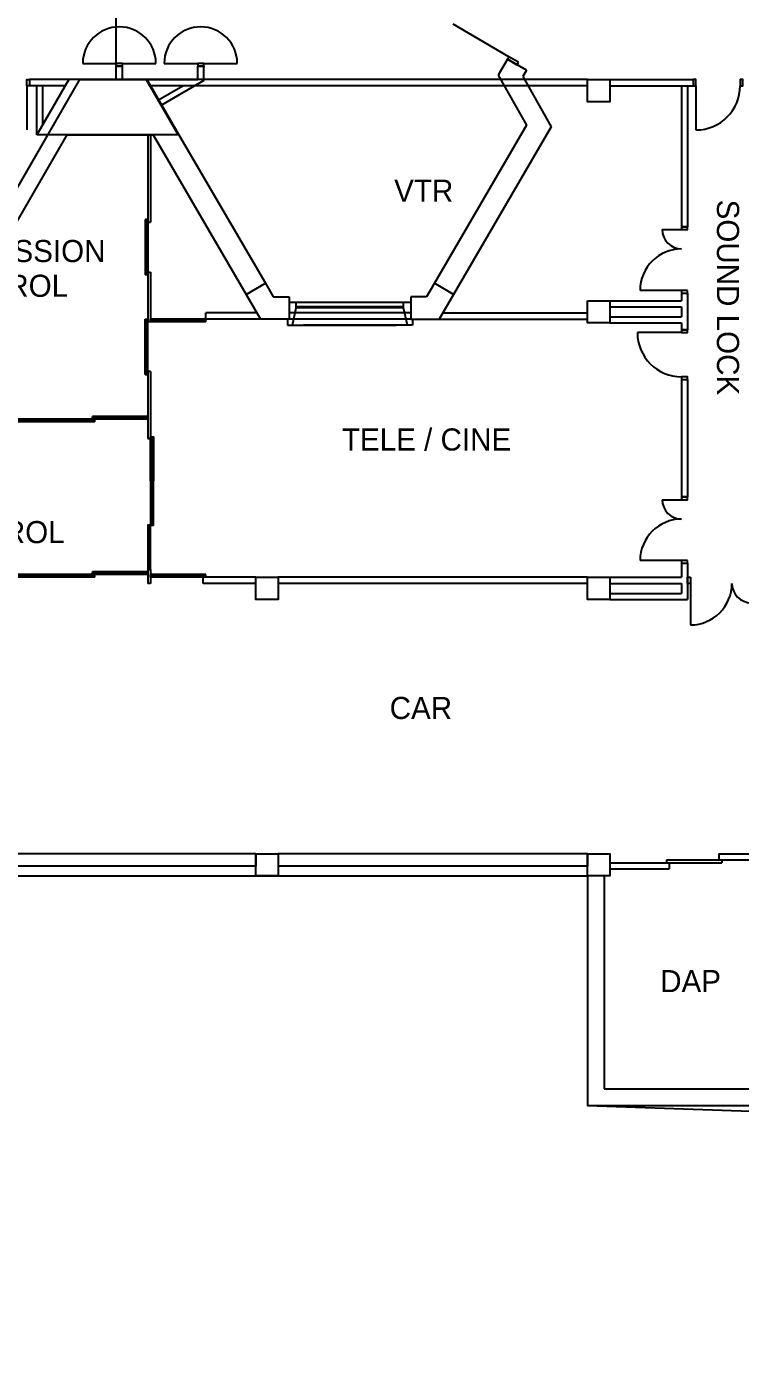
# Model space of a CAD drawing. Header units: millimetres. Extents: x -242071 to 82444, y -53139 to 112036.
# Drawn here: x -62387 to -49486, y 31736 to 55990 of the extents above; entities that cross this region are included whole.
import ezdxf

# ---------------------------------------------------------------- set-up
doc = ezdxf.new("R2010")
doc.units = ezdxf.units.MM
for name, color, linetype in [('Basement 1 - Doors Windows and Openings', 7, 'Continuous'), ('Basement 1 - Spaces and Zones', 7, 'Continuous'), ('Basement 1 - Structural Members', 7, 'Continuous'), ('Basement 1 - Walls', 7, 'Continuous'), ('Basement 2 - Doors Windows and Openings', 7, 'Continuous'), ('Basement 2 - General', 7, 'Continuous'), ('Basement 2 - Spaces and Zones', 7, 'Continuous'), ('Basement 2 - Structural Members', 7, 'Continuous'), ('Basement 2 - Walls', 7, 'Continuous')]:
    doc.layers.add(name, color=color, linetype=linetype)
doc.styles.add('Text_Style_2', font='Freehand')
doc.styles.add('Text_Style_3_46e705ff-8652-4b4b-9748-3b46a130a5c2', font='freehand')

msp = doc.modelspace()

# ---------------------------------------------------------------- linework, layer by layer
at = {"layer": 'Basement 1 - Doors Windows and Openings', "color": 1, "linetype": 'Continuous', "lineweight": -3}
for p, q in [((-53670.4, 55449.9, 2700), (-54676.9, 56036.3, 2700)), ((-61375.1, 55329.3, 2700), (-60769, 55329.3, 2700)), ((-60659, 55329.3, 2700), (-60052.9, 55329.3, 2700)), ((-59902.8, 55329.3, 2700), (-59296.7, 55329.3, 2700)), ((-59186.7, 55329.3, 2700), (-58580.6, 55329.3, 2700))]:
    msp.add_line(p, q, dxfattribs=at)
at = {"layer": 'Basement 1 - Doors Windows and Openings', "color": 1, "linetype": 'Continuous'}
for p, q in [((-55444.4, 51006.3, 2700), (-57644.4, 51006.3, 2700)), ((-57515.7, 50906.3, 2700), (-57515.7, 51006.3, 2700)), ((-55573.1, 50906.3, 2700), (-55573.1, 51006.3, 2700)), ((-55444.4, 51006.3, 2700), (-55444.4, 50706.3, 2700)), ((-57675.7, 50706.3, 2700), (-57675.7, 50596.3, 2700)), ((-57584.1, 50596.3, 2700), (-57515.7, 50906.3, 2700)), ((-55573.1, 50926.3, 2700), (-57515.7, 50926.3, 2700)), ((-55573.1, 50906.3, 2700), (-57515.7, 50906.3, 2700)), ((-55504.7, 50596.3, 2700), (-55573.1, 50906.3, 2700)), ((-55444.4, 50706.3, 2700), (-55413.1, 50706.3, 2700)), ((-55413.1, 50706.3, 2700), (-55413.1, 50596.3, 2700)), ((-57675.7, 50596.3, 2700), (-55706.8, 50596.3, 2700)), ((-55413.1, 50596.3, 2700), (-57381.9, 50596.3, 2700))]:
    msp.add_line(p, q, dxfattribs=at)
at = {"layer": 'Basement 1 - Doors Windows and Openings', "color": 1, "linetype": 'Continuous', "lineweight": -3, "elevation": 2700}
for points in [[(-60659, 55329.3), (-60769, 55329.3), (-60769, 55279.3), (-60659, 55279.3), (-60659, 55329.3)], [(-59186.7, 55329.3), (-59296.7, 55329.3), (-59296.7, 55279.3), (-59186.7, 55279.3), (-59186.7, 55329.3)], [(-53497.6, 55349.3), (-53670.4, 55449.9), (-53695.6, 55406.7), (-53522.7, 55306.1), (-53497.6, 55349.3)]]:
    msp.add_lwpolyline(points, dxfattribs=at)
at = {"layer": 'Basement 1 - Doors Windows and Openings', "color": 1, "linetype": 'Continuous', "elevation": 2700}
msp.add_lwpolyline([(-57644.4, 51006.3), (-57644.4, 50706.3), (-57675.7, 50706.3)], dxfattribs=at)
at = {"layer": 'Basement 1 - Doors Windows and Openings', "color": 1, "linetype": 'Continuous', "lineweight": -3}
for centre in [(-60714, 55329.3, 2700), (-59241.7, 55329.3, 2700)]:
    msp.add_arc(centre, 661.1, 0, 180, dxfattribs=at)
at = {"layer": 'Basement 1 - Spaces and Zones', "color": 10, "linetype": 'Continuous', "elevation": 2700}
msp.add_lwpolyline([(-76444.4, 56337.5), (-77196.8, 55039.9), (-76344.4, 54545.6), (-76344.4, 51875.3), (-75809.4, 50948.6), (-75458.7, 50746), (-75508.7, 50659.4), (-67151.8, 45833.9), (-67101.8, 45920.5), (-66794.4, 45743), (-66794.4, 45743), (-61428.9, 55036.3), (-60769, 55036.3), (-60769, 56936.3)], dxfattribs=at)
at = {"layer": 'Basement 1 - Structural Members', "color": 4, "linetype": 'Continuous'}
for p, q in [((-53695.6, 55406.7, 2700), (-53863.2, 55119, 2700)), ((-53349.9, 55205.4, 2700), (-53695.6, 55406.7, 2700)), ((-53863.2, 55119, 2700), (-53349.5, 54212.9, 2700)), ((-53349.9, 55205.4, 2700), (-53416.9, 55090.5, 2700)), ((-53416.9, 55090.5, 2700), (-52903.2, 54184.4, 2700)), ((-66794.4, 45743, 2700), (-61428.9, 55036.3, 2700)), ((-61428.9, 55036.3, 2700), (-60219, 55036.3, 2700)), ((-61428.9, 55036.3, 2700), (-60219, 55036.3, 2700)), ((-60219, 55036.3, 2700), (-59636.4, 54036.3, 2700)), ((-53349.5, 54212.9, 2700), (-55015.8, 51352.6, 2700)), ((-52903.2, 54184.4, 2700), (-54670.2, 51151.2, 2700)), ((-67034.6, 44727, 2700), (-61659.8, 54036.3, 2700)), ((-61659.8, 54036.3, 2700), (-60099.3, 54036.3, 2700)), ((-60099.3, 54036.3, 2700), (-58418.6, 51151.2, 2700)), ((-59636.4, 54036.3, 2700), (-58072.9, 51352.6, 2700)), ((-58418.6, 51151.2, 2700), (-58072.9, 51352.6, 2700)), ((-58072.9, 51352.6, 2700), (-57929.4, 51106.3, 2700)), ((-55015.8, 51352.6, 2700), (-55159.3, 51106.3, 2700)), ((-54670.2, 51151.2, 2700), (-55015.8, 51352.6, 2700)), ((-58418.6, 51151.2, 2700), (-58159.3, 50706.3, 2700)), ((-57929.4, 51106.3, 2700), (-57644.4, 51106.3, 2700)), ((-57644.4, 51106.3, 2700), (-57644.4, 50706.3, 2700)), ((-55159.3, 51106.3, 2700), (-55444.4, 51106.3, 2700)), ((-55444.4, 51106.3, 2700), (-55444.4, 50706.3, 2700)), ((-54670.2, 51151.2, 2700), (-54929.4, 50706.3, 2700)), ((-57644.4, 50706.3, 2700), (-58159.3, 50706.3, 2700)), ((-55444.4, 50706.3, 2700), (-54929.4, 50706.3, 2700))]:
    msp.add_line(p, q, dxfattribs=at)
at = {"layer": 'Basement 1 - Walls', "color": 3, "linetype": 'Continuous'}
for p, q in [((-60769, 55036.3), (-60769, 55279.3)), ((-60659, 55279.3), (-60769, 55279.3)), ((-60659, 55036.3), (-60659, 55279.3)), ((-59186.7, 55279.3), (-59296.7, 55279.3)), ((-59296.7, 55036.3), (-59296.7, 55279.3)), ((-59186.7, 55279.3), (-59186.7, 55261.5)), ((-59186.7, 55020.1), (-59186.7, 55279.3)), ((-60659, 55036.3), (-60769, 55036.3)), ((-60219, 55036.3), (-59296.7, 55036.3)), ((-60154.9, 54926.3), (-60219, 55036.3)), ((-59566.3, 54926.3), (-60154.9, 54926.3)), ((-60005.8, 54670.3), (-59566.3, 54926.3)), ((-59186.7, 55020.1), (-59950.4, 54575.2)), ((-59950.4, 54575.2), (-60005.8, 54670.3))]:
    msp.add_line(p, q, dxfattribs=at)
at = {"layer": 'Basement 2 - Doors Windows and Openings', "color": 2, "linetype": 'Continuous'}
for p, q in [((-62387.2, 54926.3), (-62387.2, 54126.3)), ((-50285.7, 54926.3), (-50285.7, 54126.3)), ((-50895.5, 52325.4), (-50545.5, 52325.4)), ((-50545.5, 51225.4), (-51295.5, 51225.4)), ((-50545.5, 50461.9), (-51345.5, 50461.9)), ((-50895.5, 47439.4), (-50545.5, 47439.4)), ((-50545.5, 46339.4), (-51295.5, 46339.4)), ((-50385.5, 45926.3), (-50385.5, 45176.3)), ((-50819.4, 40926.3), (-50819.4, 40876.3)), ((-50819.4, 40926.3), (-49819.4, 40926.3)), ((-50819.4, 40876.3), (-49819.4, 40876.3)), ((-49819.4, 40926.3), (-49819.4, 40876.3))]:
    msp.add_line(p, q, dxfattribs=at)
for points in [[(-62337.2, 54926.3), (-62387.2, 54926.3), (-62387.2, 55036.3), (-62337.2, 55036.3), (-62337.2, 54926.3)], [(-50335.7, 54926.3), (-50285.7, 54926.3), (-50285.7, 55036.3), (-50335.7, 55036.3), (-50335.7, 54926.3)], [(-49485.7, 54926.3), (-49435.7, 54926.3), (-49435.7, 55036.3), (-49485.7, 55036.3), (-49485.7, 54926.3)], [(-50435.5, 52375.4), (-50545.5, 52375.4), (-50545.5, 52325.4), (-50435.5, 52325.4), (-50435.5, 52375.4)], [(-50435.5, 51225.4), (-50545.5, 51225.4), (-50545.5, 51175.4), (-50435.5, 51175.4), (-50435.5, 51225.4)], [(-50545.5, 50511.9), (-50545.5, 50461.9), (-50435.5, 50461.9), (-50435.5, 50511.9), (-50545.5, 50511.9)], [(-50545.5, 49661.9), (-50545.5, 49611.9), (-50435.5, 49611.9), (-50435.5, 49661.9), (-50545.5, 49661.9)], [(-50435.5, 47489.4), (-50545.5, 47489.4), (-50545.5, 47439.4), (-50435.5, 47439.4), (-50435.5, 47489.4)], [(-50435.5, 46339.4), (-50545.5, 46339.4), (-50545.5, 46289.4), (-50435.5, 46289.4), (-50435.5, 46339.4)], [(-50385.5, 46036.3), (-50385.5, 45926.3), (-50435.5, 45926.3), (-50435.5, 46036.3), (-50385.5, 46036.3)]]:
    msp.add_lwpolyline(points, dxfattribs=at)
for centre, radius, start, end in [((-50285.7, 54926.3), 800, 270, 0), ((-50545.5, 52325.4), 350, 180, 270), ((-50545.5, 51225.4), 750, 90, 180), ((-50545.5, 50461.9), 800, 180, 270), ((-50545.5, 47439.4), 350, 180, 270), ((-50545.5, 46339.4), 750, 90, 180), ((-50385.5, 45926.3), 750, 270, 0), ((-49285.5, 45926.3), 350, 180, 270)]:
    msp.add_arc(centre, radius, start, end, dxfattribs=at)
at = {"layer": 'Basement 2 - Spaces and Zones', "color": 1, "linetype": 'Continuous'}
for points in [[(45655.6, 112036.3), (21255.6, 112036.3), (21255.6, 110536.3), (-26344.4, 110536.3), (-26344.4, 112036.3), (-50744.4, 112036.3), (-52244.4, 110536.3), (-52244.4, 79038.5), (-86744.4, 79036.3), (-86744.4, 40636.3), (-52244.4, 40636.3), (-52244.4, 36486.3), (-49294.4, 36386.3), (-49294.4, 31736.3), (-36794.4, 31736.3), (-36794.4, 33386.3), (-24944.4, 33386.3), (-24944.4, 36486.3), (47005.6, 36486.3)], [(-52219.1, 95169.9), (-52192.6, 79038.5), (-86744.4, 79036.3), (-86744.4, 40636.3), (-52244.4, 40636.3), (-52244.4, 36486.3), (-49294.4, 36386.3), (-49294.4, 31736.3), (-36794.4, 31736.3), (-36794.4, 33386.3), (-24944.4, 33386.3), (-24944.4, 36486.3), (6143.3, 36486.3)]]:
    msp.add_lwpolyline(points, dxfattribs=at)
at = {"layer": 'Basement 2 - Structural Members', "color": 4, "linetype": 'Continuous'}
for p, q in [((-62337.2, 55036.3), (-62337.2, 54926.3)), ((-61628.9, 55036.3), (-62337.2, 55036.3)), ((-61692.4, 54926.3), (-62337.2, 54926.3)), ((-61628.9, 55036.3), (-62206.5, 54036.3)), ((-61628.9, 55036.3), (-61692.4, 54926.3)), ((-60229.9, 55036.3), (-61628.9, 55036.3)), ((-60229.9, 55036.3), (-60166.4, 54926.3)), ((-52244.4, 55036.3), (-60229.9, 55036.3)), ((-60229.9, 55036.3), (-59652.3, 54036.3)), ((-52244.4, 54926.3), (-60166.4, 54926.3)), ((-51844.4, 55036.3), (-50335.7, 55036.3)), ((-51844.4, 54926.3), (-50335.7, 54926.3)), ((-50335.7, 55036.3), (-50335.7, 54926.3)), ((-59652.3, 54036.3), (-62206.5, 54036.3)), ((-58418.6, 51151.2), (-58072.9, 51352.6)), ((-58072.9, 51352.6), (-57929.4, 51106.3)), ((-55015.8, 51352.6), (-55159.3, 51106.3)), ((-54670.2, 51151.2), (-55015.8, 51352.6)), ((-58418.6, 51151.2), (-58159.3, 50706.3)), ((-57929.4, 51106.3), (-57644.4, 51106.3)), ((-57644.4, 51106.3), (-57644.4, 50706.3)), ((-55159.3, 51106.3), (-55444.4, 51106.3)), ((-55444.4, 51106.3), (-55444.4, 50706.3)), ((-54670.2, 51151.2), (-54929.4, 50706.3)), ((-57644.4, 50706.3), (-58159.3, 50706.3)), ((-55444.4, 50706.3), (-54929.4, 50706.3)), ((-58244.4, 41036.3), (-66694.4, 41036.3)), ((-58244.4, 41036.3), (-58244.4, 40816.3)), ((-57844.4, 41036.3), (-57844.4, 40816.3)), ((-52244.4, 41036.3), (-57844.4, 41036.3)), ((-52244.4, 41036.3), (-52244.4, 40816.3)), ((-58244.4, 40816.3), (-66694.4, 40816.3)), ((-52244.4, 40816.3), (-57844.4, 40816.3)), ((-52244.4, 40636.3), (-52244.4, 36486.3)), ((-51944.4, 40636.3), (-51944.4, 36786.3)), ((-51944.4, 36786.3), (-49294.4, 36786.3)), ((-52244.4, 36486.3), (-49294.4, 36486.3))]:
    msp.add_line(p, q, dxfattribs=at)
for points in [[(-52244.4, 55036.3), (-51844.4, 55036.3), (-51844.4, 54636.3), (-52244.4, 54636.3), (-52244.4, 55036.3)], [(-52244.4, 51036.3), (-51844.4, 51036.3), (-51844.4, 50636.3), (-52244.4, 50636.3), (-52244.4, 51036.3)], [(-58244.4, 46036.3), (-57844.4, 46036.3), (-57844.4, 45636.3), (-58244.4, 45636.3), (-58244.4, 46036.3)], [(-52244.4, 46036.3), (-51844.4, 46036.3), (-51844.4, 45636.3), (-52244.4, 45636.3), (-52244.4, 46036.3)], [(-58244.4, 41036.3), (-57844.4, 41036.3), (-57844.4, 40636.3), (-58244.4, 40636.3), (-58244.4, 41036.3)], [(-52244.4, 41036.3), (-51844.4, 41036.3), (-51844.4, 40636.3), (-52244.4, 40636.3), (-52244.4, 41036.3)]]:
    msp.add_lwpolyline(points, dxfattribs=at)
at = {"layer": 'Basement 2 - Walls', "color": 3, "linetype": 'Continuous'}
for p, q in [((-62206.5, 54036.3), (-62206.5, 54926.3)), ((-62096.5, 54226.7), (-62096.5, 54926.3)), ((-50545.5, 54926.3), (-50545.5, 52375.4)), ((-50435.5, 54926.3), (-50435.5, 52375.4)), ((-60198.3, 54036.3), (-60198.3, 52456.3)), ((-60148.3, 54036.3), (-60148.3, 52456.3)), ((-60198.3, 52506.3), (-60248.3, 52506.3)), ((-60248.3, 52506.3), (-60248.3, 51506.3)), ((-60223.3, 52506.3), (-60223.3, 51506.3)), ((-60198.3, 52506.3), (-60198.3, 51506.3)), ((-60198.3, 52456.3), (-60148.3, 52456.3)), ((-50545.5, 52375.4), (-50435.5, 52375.4)), ((-60198.3, 51506.3), (-60248.3, 51506.3)), ((-60198.3, 51556.3), (-60198.3, 50656.3)), ((-60198.3, 51556.3), (-60148.3, 51556.3)), ((-60148.3, 51556.3), (-60148.3, 50656.3)), ((-51844.4, 51036.3), (-50545.5, 51036.3)), ((-50545.5, 51175.4), (-50545.5, 51036.3)), ((-50545.5, 51175.4), (-50435.5, 51175.4)), ((-50435.5, 51175.4), (-50435.5, 50511.9)), ((-60248.3, 50706.3), (-60198.3, 50706.3)), ((-60248.3, 49706.3), (-60248.3, 50706.3)), ((-60223.3, 49706.3), (-60223.3, 50706.3)), ((-60198.3, 49706.3), (-60198.3, 50706.3)), ((-60148.3, 50656.3), (-60148.3, 50706.3)), ((-59148.3, 50706.3), (-60148.3, 50706.3)), ((-59148.3, 50706.3), (-59148.3, 50816.3)), ((-58223.4, 50816.3), (-59148.3, 50816.3)), ((-58159.3, 50706.3), (-59148.3, 50706.3)), ((-59148.3, 50656.3), (-59148.3, 50706.3)), ((-55444.4, 50816.3), (-57644.4, 50816.3)), ((-55444.4, 50706.3), (-57644.4, 50706.3)), ((-54929.4, 50706.3), (-52244.4, 50706.3)), ((-54865.4, 50816.3), (-52244.4, 50816.3)), ((-51844.4, 50926.3), (-50545.5, 50926.3)), ((-51844.4, 50746.3), (-50545.5, 50746.3)), ((-50545.5, 50926.3), (-50545.5, 50746.3)), ((-60148.3, 50656.3), (-60198.3, 50656.3)), ((-59148.3, 50681.3), (-60148.3, 50681.3)), ((-59148.3, 50656.3), (-60148.3, 50656.3)), ((-51844.4, 50636.3), (-50545.5, 50636.3)), ((-50545.5, 50636.3), (-50545.5, 50511.9)), ((-50545.5, 50511.9), (-50435.5, 50511.9)), ((-60198.3, 49756.3), (-60198.3, 48544)), ((-60148.3, 49756.3), (-60198.3, 49756.3)), ((-60148.3, 49756.3), (-60148.3, 48544)), ((-60248.3, 49706.3), (-60198.3, 49706.3)), ((-50545.5, 49611.9), (-50545.5, 47489.4)), ((-50545.5, 49611.9), (-50435.5, 49611.9)), ((-50435.5, 49611.9), (-50435.5, 47489.4)), ((-61156.7, 48896.3), (-63156.7, 48896.3)), ((-61156.7, 48871.3), (-63156.7, 48871.3)), ((-61156.7, 48846.3), (-63156.7, 48846.3)), ((-60198.3, 48946.3), (-61198.3, 48946.3)), ((-61198.3, 48896.3), (-61198.3, 48946.3)), ((-60198.3, 48921.3), (-61198.3, 48921.3)), ((-60198.3, 48896.3), (-61198.3, 48896.3)), ((-61156.7, 48846.3), (-61156.7, 48896.3)), ((-60198.3, 48896.3), (-60198.3, 48946.3)), ((-60198.3, 48544), (-60148.3, 48544)), ((-60123.3, 47779.6), (-60123.3, 48579.6)), ((-60123.3, 47779.6), (-60123.3, 46979.6)), ((-50545.5, 47489.4), (-50435.5, 47489.4)), ((-60173.3, 46179.6), (-60173.3, 46979.6)), ((-61156.7, 46086.3), (-63156.7, 46086.3)), ((-61198.3, 46086.3), (-61198.3, 46136.3)), ((-60198.3, 46136.3), (-61198.3, 46136.3)), ((-60198.3, 46111.3), (-61198.3, 46111.3)), ((-60198.3, 46086.3), (-61198.3, 46086.3)), ((-61156.7, 46036.3), (-61156.7, 46086.3)), ((-60198.3, 46179.6), (-60198.3, 45926.3)), ((-60148.3, 46179.6), (-60198.3, 46179.6)), ((-60198.3, 46086.3), (-60198.3, 46136.3)), ((-60148.3, 46179.6), (-60148.3, 45926.3)), ((-59148.3, 46086.3), (-60148.3, 46086.3)), ((-60148.3, 46036.3), (-60148.3, 46086.3)), ((-59148.3, 46036.3), (-59148.3, 46086.3)), ((-50545.5, 46289.4), (-50545.5, 46036.3)), ((-50545.5, 46289.4), (-50435.5, 46289.4)), ((-50435.5, 46289.4), (-50435.5, 45636.3)), ((-61156.7, 46061.3), (-63156.7, 46061.3)), ((-61156.7, 46036.3), (-63156.7, 46036.3)), ((-60148.3, 45926.3), (-60198.3, 45926.3)), ((-59148.3, 46061.3), (-60148.3, 46061.3)), ((-59148.3, 46036.3), (-60148.3, 46036.3)), ((-59198, 45926.3), (-59198, 46036.3)), ((-58244.4, 46036.3), (-59198, 46036.3)), ((-58244.4, 45926.3), (-59198, 45926.3)), ((-52244.4, 46036.3), (-57844.4, 46036.3)), ((-52244.4, 45926.3), (-57844.4, 45926.3)), ((-51844.4, 46036.3), (-50545.5, 46036.3)), ((-51844.4, 45926.3), (-50545.5, 45926.3)), ((-50545.5, 45926.3), (-50545.5, 45746.3)), ((-51844.4, 45746.3), (-50545.5, 45746.3)), ((-51844.4, 45636.3), (-50435.5, 45636.3)), ((-49870.5, 41036.3), (-49870.5, 40926.3)), ((-49870.5, 41036.3), (-48794.4, 41036.3)), ((-51844.4, 40876.3), (-50768.3, 40876.3)), ((-51844.4, 40766.3), (-50768.3, 40766.3)), ((-50768.3, 40876.3), (-50768.3, 40766.3)), ((-49870.5, 40926.3), (-48794.4, 40926.3))]:
    msp.add_line(p, q, dxfattribs=at)
for points in [[(-60148.3, 47779.6), (-60148.3, 48579.6), (-60098.3, 48579.6), (-60098.3, 47779.6), (-60148.3, 47779.6)], [(-60148.3, 47779.6), (-60148.3, 46979.6), (-60098.3, 46979.6), (-60098.3, 47779.6), (-60148.3, 47779.6)], [(-60148.3, 46179.6), (-60148.3, 46979.6), (-60198.3, 46979.6), (-60198.3, 46179.6), (-60148.3, 46179.6)]]:
    msp.add_lwpolyline(points, dxfattribs=at)

# ---------------------------------------------------------------- texts
at = {"layer": 'Basement 2 - General', "color": 2, "linetype": 'Continuous', "lineweight": -3, "char_height": 400, "attachment_point": 2, "style": 'Text_Style_3_46e705ff-8652-4b4b-9748-3b46a130a5c2'}
for s, insert in [('VTR', (-55208.9, 53226.3, -2700)), ('TRANSMISSION', (-63000.5, 52136.4, -2700)), ('CONTROL', (-62948.2, 51508.4, -2700)), ('TELE / CINE', (-55157.8, 48729.1, -2700)), ('CONTROL', (-63011.1, 47054, -2700)), ('CAR', (-55260, 43874.2, -2700)), ('DAP', (-50382.8, 38935.2, -2700))]:
    msp.add_mtext(s, dxfattribs=dict(at, insert=insert))
at = {"layer": 'Basement 2 - General', "color": 2, "linetype": 'Continuous', "lineweight": -3, "insert": (-49911.5, 52866.2), "char_height": 400, "attachment_point": 7, "rotation": 270, "style": 'Text_Style_2'}
msp.add_mtext('SOUND LOCK', dxfattribs=at)

doc.saveas('drawing.dxf')
